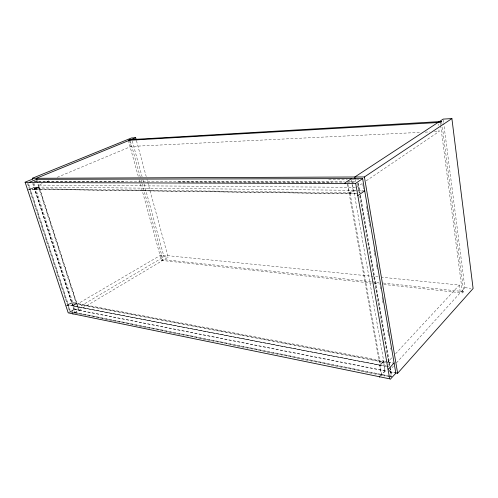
<?xml version="1.0" encoding="UTF-8"?>
<svg xmlns="http://www.w3.org/2000/svg" width="498" height="498" viewBox="0 0 498 498"><rect width="100%" height="100%" fill="white"/><g stroke="black" fill="none" stroke-linecap="round" stroke-linejoin="round"><path stroke-width="0.37" stroke-dasharray="2.49 1.87" d="M380.491 375.766L381.412 374.757L379.706 365.109L383.609 361.013M74.283 309.47L68.761 312.756M356.873 193.809L34.536 189.252L349.266 193.654L353.58 190.684L351.756 180.176M383.74 284.433L462.486 292.942L463.682 291.616L442.23 126.112M389.137 370.879L393.327 366.285M396.452 362.849L464.883 287.682L443.774 123.722M380.721 376.121L385.265 371.128L383.491 361.044M387.114 362.837L392.387 357.159M395.549 353.754L459.305 285.061L382.028 277.268M76.742 303.375L72.559 305.784M356.599 187.348L362.357 183.451M366.198 180.849L439.124 131.46L438.831 129.225M139.228 179.853L161.439 260.398L162.908 259.526L371.676 281.8M73.81 313.186L74.825 312.582L32.737 183.706M79.107 310.223L168.15 257.18L147.022 179.529M74.8 313.024L79.089 310.422L36.84 179.766M28.529 183.563L70.548 311.474L74.096 309.376L387.077 371.365M33.964 183.463L75.011 309.407L164.004 256.75L168.15 257.18M73.032 305.971L76.611 303.873L78.69 310.285L75.13 312.402L32.65 182.218M378.163 276.882L161.016 254.988L77.159 304.191L385.589 362.55M65.811 306.009L72.023 302.435L385.103 361.293M67 305.504L68.021 304.913L386.243 366.329M353.543 190.746L357.383 190.746M34.779 188.748L38.744 187.08L36.398 179.859M27.571 190.143L34.393 187.298L39.193 187.279L34.549 189.29L29.998 189.234L28.872 189.701M42.156 183.6L38.57 185.1L355.821 187.341M46.463 181.801L49.333 180.606M57.226 177.307L131.136 146.431L420.505 132.362M425.161 132.138L429.818 131.914M434.468 131.684L439.124 131.46M328.711 179.423L347.367 179.398M352.018 179.392L358.896 179.38M33.964 181.496L344.355 181.87M348.233 181.876L355.13 181.882M34.393 181.639L123.859 181.77M178.315 181.851L344.018 182.087M347.131 182.094L355.566 182.106M178.57 182.119L331.718 182.393M358.118 190.753L363.247 190.809M363.938 191.039L353.835 190.933L350.082 193.485L355.877 193.566M464.883 287.682L470.859 288.292M372.448 281.88L379.408 282.627M383.273 283.038L463.682 291.616M161.439 260.398L371.396 283.094M374.459 283.43L379.887 284.016M388.079 361.853L392.549 362.693M387.438 362.09L383.753 361.392L380.503 364.866L387.892 366.285M388.172 362.227L393.333 363.198M386.965 366.472L389.112 366.883M75.011 309.407L387.089 371.153M389.368 371.608L394.64 372.647M389.959 371.938L394.995 372.934M70.548 311.474L389.635 376.058M390.357 376.208L391.802 376.5M390.799 376.662L70.237 311.655L28.181 183.706M70.529 312.084L391.098 377.279L389.648 368.875M347.542 184.391L379.793 365.084M27.458 183.32L69.77 311.929M39.174 187.323L76.779 303.369M129.443 140.262L131.136 146.431M161.016 254.988L162.541 260.516M128.328 140.324L138.407 176.871M132.281 140.965L142.104 176.821M142.926 179.809L164.004 256.75M130.37 141.158L140.255 177.12M141.077 180.114L141.905 183.108M142.111 183.862L162.908 259.526M136.464 140.71L146.213 176.547M347.853 184.073L349.415 192.869L353.175 190.323L351.893 183.034M351.252 179.392L351.769 182.305M355.317 179.959L355.603 181.596M358.448 183.357L360.222 193.622M360.484 195.154L391.671 375.747M357.994 182.841L359.768 193.118M360.16 195.384L389.828 367.02M389.959 367.773L391.521 376.812M357.502 183.202L359.22 193.137M359.749 196.193L389.511 368.109M362.824 184.478L363.191 186.669M363.316 187.397L363.565 188.854M366.553 206.346L366.945 208.637M367.076 209.403L367.599 212.465M367.729 213.231L368.122 215.528M368.252 216.288L368.775 219.35M368.906 220.116L369.429 223.179M369.56 223.944L370.082 227.001M373.998 249.959L374.39 252.249M374.521 253.015L375.044 256.078M376.482 264.494L376.874 266.791M377.005 267.557L377.266 269.088M380.267 286.686L380.659 288.977M382.097 297.393L382.489 299.69M382.62 300.456L383.143 303.519M387.712 330.299L388.104 332.596M388.235 333.355L388.757 336.418M390.718 347.897L390.98 349.428M438.147 124.021L438.34 125.508M459.305 285.061L460.308 292.712M441.732 122.265L442.131 125.34M440.263 122.396L440.562 124.699M440.662 125.471L462.486 292.942M443.276 119.875L443.674 122.956M72.627 305.865L379.75 365.065M384.917 370.942L381.692 374.452L380.061 365.277L383.317 361.803L384.917 370.942M76.25 303.475L72.677 305.567L68.332 304.726L71.905 302.653L76.25 303.475M38.632 187.478L34.667 189.147L30.341 189.084L34.3 187.435L38.632 187.478M353.729 190.323L38.502 187.08L76.368 303.83L383.84 361.903L353.729 190.323M349.976 192.875L34.536 188.748L72.789 305.921L380.59 365.376L349.976 192.875"/><path stroke-width="0.75" d="M362.644 178.664L395.842 373.226L390.195 379.345M356.089 183.046L362.675 178.583L36.566 179.336L29.724 182.137L29.787 182.573M395.393 372.797L397.647 373.245L473.1 288.523L451.898 118.58L443.176 119.103L354.8 177.002L355.199 179.299M32.762 179.778L32.283 178.303L364.405 176.964L451.898 118.58M379.719 377.216L379.569 376.768M136.259 139.963L135.649 137.722L36.366 178.29L36.84 179.766M32.283 178.303L131.466 137.977L135.649 137.722M72.976 314.107L72.795 313.79M357.763 195.328L358.404 195.291L364.717 190.821M387.986 369.03L388.583 369.074L394.036 362.974M31.878 179.405L24.931 182.237M351.495 178.689L344.921 182.853L344.965 183.513M364.405 176.964L397.647 373.245M441.633 121.493L440.263 122.396L128.328 140.324L129.959 139.658L441.633 121.493M355.715 183.544L25.23 182.554L68.214 312.85L389.697 378.847L355.715 183.544"/></g></svg>
